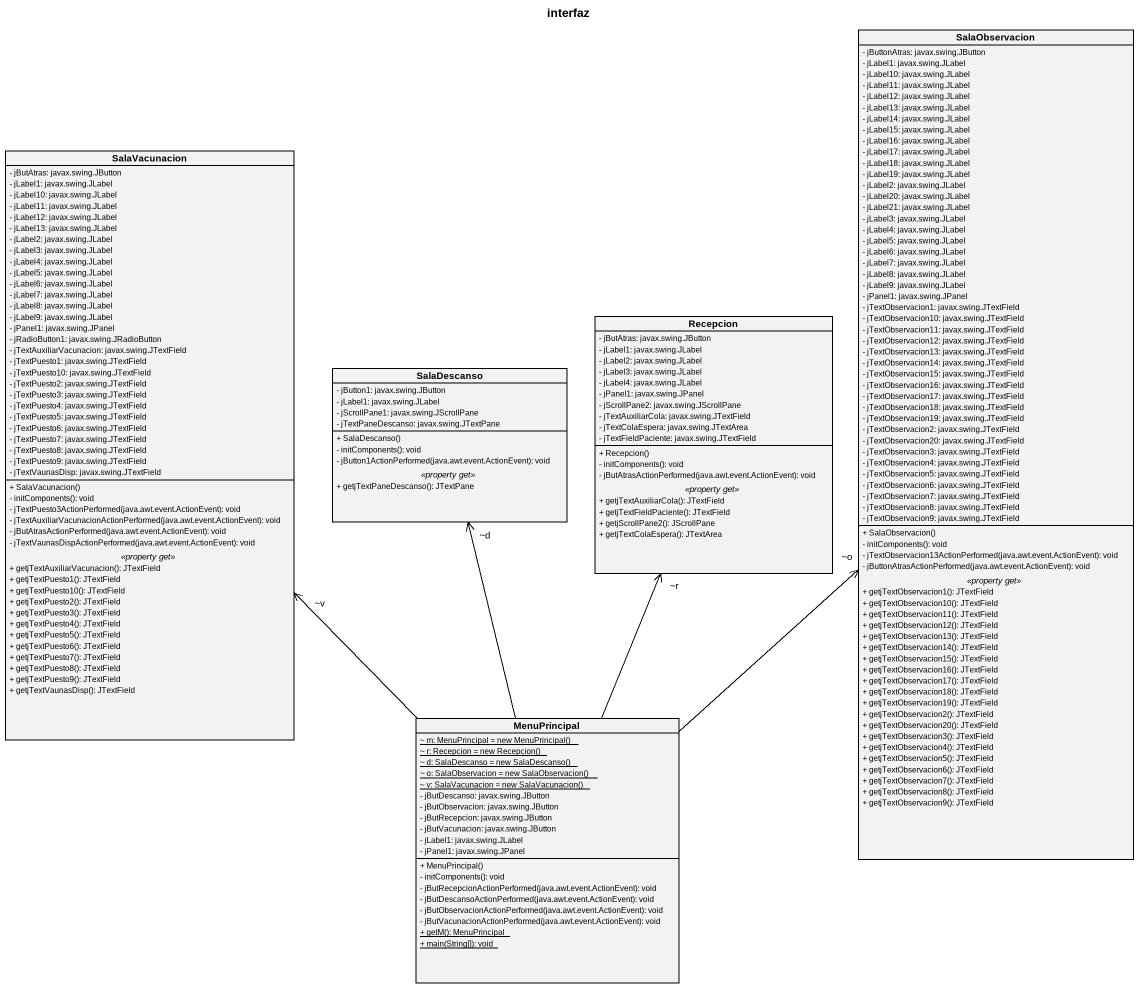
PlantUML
@startuml
title interfaz
hide circle
hide empty members
skinparam classAttributeIconSize 0
class SalaObservacion {
  - jButtonAtras: javax.swing.JButton
  - jLabel1: javax.swing.JLabel
  - jLabel10: javax.swing.JLabel
  - jLabel11: javax.swing.JLabel
  - jLabel12: javax.swing.JLabel
  - jLabel13: javax.swing.JLabel
  - jLabel14: javax.swing.JLabel
  - jLabel15: javax.swing.JLabel
  - jLabel16: javax.swing.JLabel
  - jLabel17: javax.swing.JLabel
  - jLabel18: javax.swing.JLabel
  - jLabel19: javax.swing.JLabel
  - jLabel2: javax.swing.JLabel
  - jLabel20: javax.swing.JLabel
  - jLabel21: javax.swing.JLabel
  - jLabel3: javax.swing.JLabel
  - jLabel4: javax.swing.JLabel
  - jLabel5: javax.swing.JLabel
  - jLabel6: javax.swing.JLabel
  - jLabel7: javax.swing.JLabel
  - jLabel8: javax.swing.JLabel
  - jLabel9: javax.swing.JLabel
  - jPanel1: javax.swing.JPanel
  - jTextObservacion1: javax.swing.JTextField
  - jTextObservacion10: javax.swing.JTextField
  - jTextObservacion11: javax.swing.JTextField
  - jTextObservacion12: javax.swing.JTextField
  - jTextObservacion13: javax.swing.JTextField
  - jTextObservacion14: javax.swing.JTextField
  - jTextObservacion15: javax.swing.JTextField
  - jTextObservacion16: javax.swing.JTextField
  - jTextObservacion17: javax.swing.JTextField
  - jTextObservacion18: javax.swing.JTextField
  - jTextObservacion19: javax.swing.JTextField
  - jTextObservacion2: javax.swing.JTextField
  - jTextObservacion20: javax.swing.JTextField
  - jTextObservacion3: javax.swing.JTextField
  - jTextObservacion4: javax.swing.JTextField
  - jTextObservacion5: javax.swing.JTextField
  - jTextObservacion6: javax.swing.JTextField
  - jTextObservacion7: javax.swing.JTextField
  - jTextObservacion8: javax.swing.JTextField
  - jTextObservacion9: javax.swing.JTextField
  --
  + SalaObservacion()
  - initComponents(): void
  - jTextObservacion13ActionPerformed(java.awt.event.ActionEvent): void
  - jButtonAtrasActionPerformed(java.awt.event.ActionEvent): void
  .. <<property get>> ..
  + getjTextObservacion1(): JTextField
  + getjTextObservacion10(): JTextField
  + getjTextObservacion11(): JTextField
  + getjTextObservacion12(): JTextField
  + getjTextObservacion13(): JTextField
  + getjTextObservacion14(): JTextField
  + getjTextObservacion15(): JTextField
  + getjTextObservacion16(): JTextField
  + getjTextObservacion17(): JTextField
  + getjTextObservacion18(): JTextField
  + getjTextObservacion19(): JTextField
  + getjTextObservacion2(): JTextField
  + getjTextObservacion20(): JTextField
  + getjTextObservacion3(): JTextField
  + getjTextObservacion4(): JTextField
  + getjTextObservacion5(): JTextField
  + getjTextObservacion6(): JTextField
  + getjTextObservacion7(): JTextField
  + getjTextObservacion8(): JTextField
  + getjTextObservacion9(): JTextField
}
class SalaVacunacion {
  - jButAtras: javax.swing.JButton
  - jLabel1: javax.swing.JLabel
  - jLabel10: javax.swing.JLabel
  - jLabel11: javax.swing.JLabel
  - jLabel12: javax.swing.JLabel
  - jLabel13: javax.swing.JLabel
  - jLabel2: javax.swing.JLabel
  - jLabel3: javax.swing.JLabel
  - jLabel4: javax.swing.JLabel
  - jLabel5: javax.swing.JLabel
  - jLabel6: javax.swing.JLabel
  - jLabel7: javax.swing.JLabel
  - jLabel8: javax.swing.JLabel
  - jLabel9: javax.swing.JLabel
  - jPanel1: javax.swing.JPanel
  - jRadioButton1: javax.swing.JRadioButton
  - jTextAuxiliarVacunacion: javax.swing.JTextField
  - jTextPuesto1: javax.swing.JTextField
  - jTextPuesto10: javax.swing.JTextField
  - jTextPuesto2: javax.swing.JTextField
  - jTextPuesto3: javax.swing.JTextField
  - jTextPuesto4: javax.swing.JTextField
  - jTextPuesto5: javax.swing.JTextField
  - jTextPuesto6: javax.swing.JTextField
  - jTextPuesto7: javax.swing.JTextField
  - jTextPuesto8: javax.swing.JTextField
  - jTextPuesto9: javax.swing.JTextField
  - jTextVaunasDisp: javax.swing.JTextField
  --
  + SalaVacunacion()
  - initComponents(): void
  - jTextPuesto3ActionPerformed(java.awt.event.ActionEvent): void
  - jTextAuxiliarVacunacionActionPerformed(java.awt.event.ActionEvent): void
  - jButAtrasActionPerformed(java.awt.event.ActionEvent): void
  - jTextVaunasDispActionPerformed(java.awt.event.ActionEvent): void
  .. <<property get>> ..
  + getjTextAuxiliarVacunacion(): JTextField
  + getjTextPuesto1(): JTextField
  + getjTextPuesto10(): JTextField
  + getjTextPuesto2(): JTextField
  + getjTextPuesto3(): JTextField
  + getjTextPuesto4(): JTextField
  + getjTextPuesto5(): JTextField
  + getjTextPuesto6(): JTextField
  + getjTextPuesto7(): JTextField
  + getjTextPuesto8(): JTextField
  + getjTextPuesto9(): JTextField
  + getjTextVaunasDisp(): JTextField
}
class Recepcion {
  - jButAtras: javax.swing.JButton
  - jLabel1: javax.swing.JLabel
  - jLabel2: javax.swing.JLabel
  - jLabel3: javax.swing.JLabel
  - jLabel4: javax.swing.JLabel
  - jPanel1: javax.swing.JPanel
  - jScrollPane2: javax.swing.JScrollPane
  - jTextAuxiliarCola: javax.swing.JTextField
  - jTextColaEspera: javax.swing.JTextArea
  - jTextFieldPaciente: javax.swing.JTextField
  --
  + Recepcion()
  - initComponents(): void
  - jButAtrasActionPerformed(java.awt.event.ActionEvent): void
  .. <<property get>> ..
  + getjTextAuxiliarCola(): JTextField
  + getjTextFieldPaciente(): JTextField
  + getjScrollPane2(): JScrollPane
  + getjTextColaEspera(): JTextArea
}
class SalaDescanso {
  - jButton1: javax.swing.JButton
  - jLabel1: javax.swing.JLabel
  - jScrollPane1: javax.swing.JScrollPane
  - jTextPaneDescanso: javax.swing.JTextPane
  --
  + SalaDescanso()
  - initComponents(): void
  - jButton1ActionPerformed(java.awt.event.ActionEvent): void
  .. <<property get>> ..
  + getjTextPaneDescanso(): JTextPane
}
class MenuPrincipal {
  {static} {field} ~ m: MenuPrincipal = new MenuPrincipal()
  {static} {field} ~ r: Recepcion = new Recepcion()
  {static} {field} ~ d: SalaDescanso = new SalaDescanso()
  {static} {field} ~ o: SalaObservacion = new SalaObservacion()
  {static} {field} ~ v: SalaVacunacion = new SalaVacunacion()
  - jButDescanso: javax.swing.JButton
  - jButObservacion: javax.swing.JButton
  - jButRecepcion: javax.swing.JButton
  - jButVacunacion: javax.swing.JButton
  - jLabel1: javax.swing.JLabel
  - jPanel1: javax.swing.JPanel
  + MenuPrincipal()
  - initComponents(): void
  - jButRecepcionActionPerformed(java.awt.event.ActionEvent): void
  - jButDescansoActionPerformed(java.awt.event.ActionEvent): void
  - jButObservacionActionPerformed(java.awt.event.ActionEvent): void
  - jButVacunacionActionPerformed(java.awt.event.ActionEvent): void
  {static} + getM(): MenuPrincipal
  {static} + main(String[]): void
}
MenuPrincipal -up-> "~o" SalaObservacion
MenuPrincipal -up-> "~v" SalaVacunacion
MenuPrincipal -up-> "~r" Recepcion
MenuPrincipal -up-> "~d" SalaDescanso
@enduml
